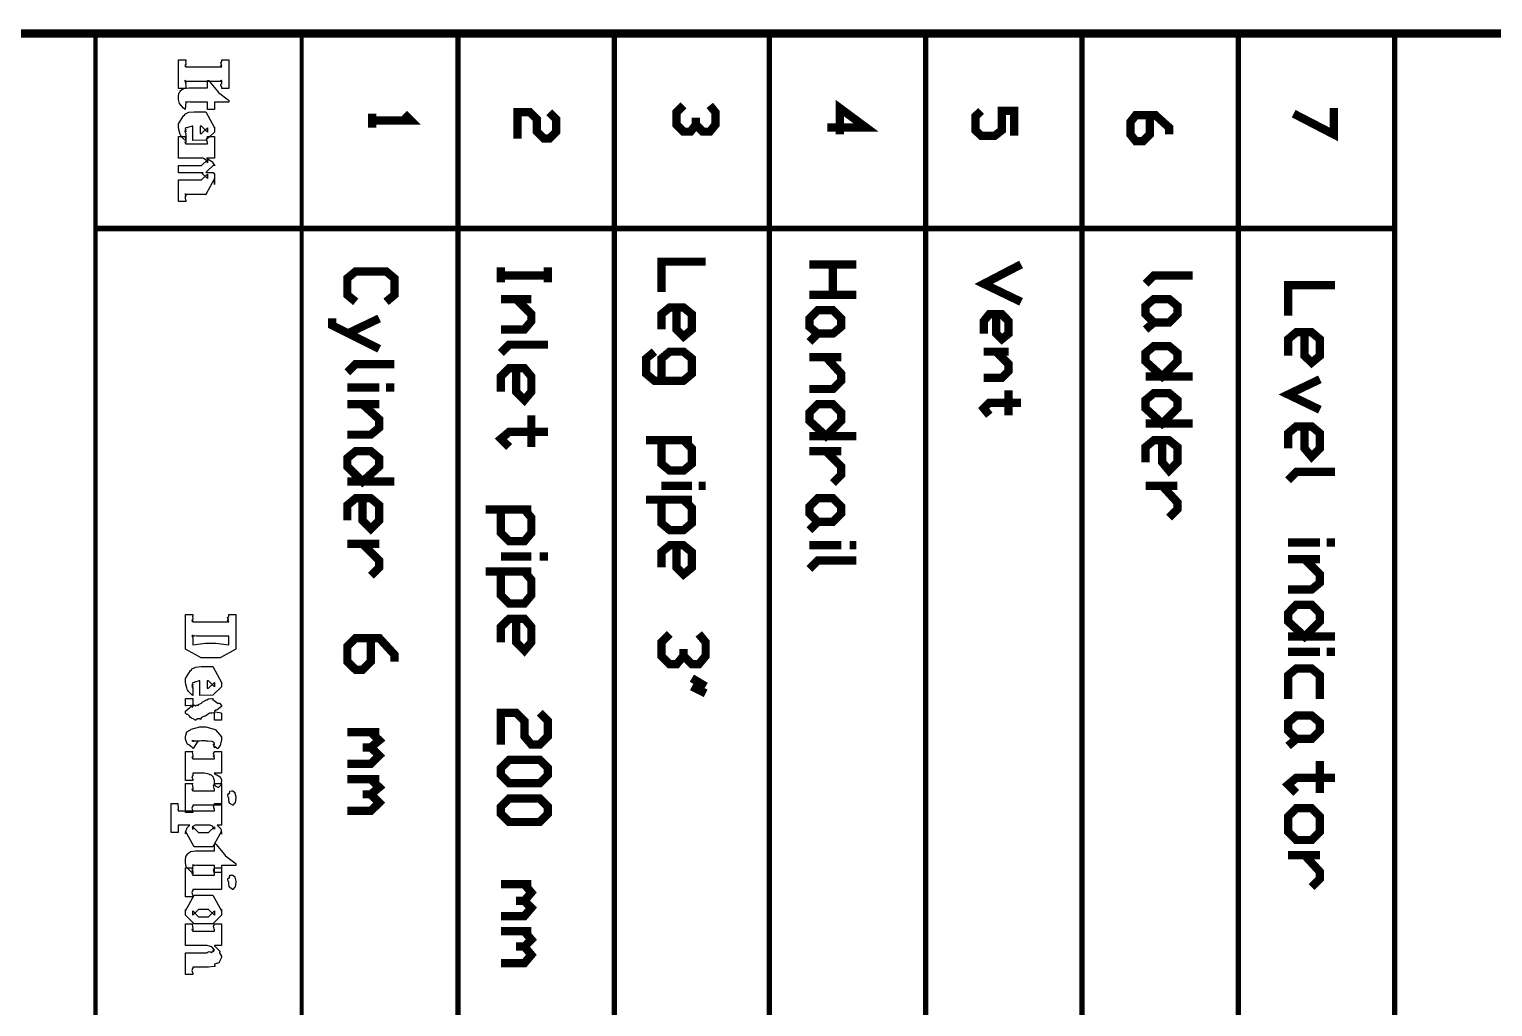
# Model space of a CAD drawing. Extents: x 0 to 11.7, y 0 to 16.5.
# Drawn here: x 4.27 to 6.033, y 1.399 to 2.577 of the extents above; entities that cross this region are included whole.
import ezdxf

# ---------------------------------------------------------------- set-up
doc = ezdxf.new("R2010")
doc.units = 0
doc.layers.get('0').update_dxf_attribs({"linetype": 'CONTINUOUS'})

msp = doc.modelspace()

# ---------------------------------------------------------------- linework, layer by layer
at = {"color": 0}
for points, const_width in [([(0.3917, 2.5717), (11.4117, 2.5717)], 0.01), ([(4.35, 2.5717), (5.915, 2.5717)], 0.00667), ([(4.35, 2.5717), (4.35, 0.2933)], 0.005), ([(4.35, 2.5717), (5.915, 2.5717)], 0.005), ([(4.5983, 2.5717), (4.5983, 0.2917)], 0.005), ([(4.7867, 2.5717), (4.7867, 0.2933)], 0.00667), ([(4.975, 2.5717), (4.975, 0.2917)], 0.00667), ([(5.1617, 2.5717), (5.1617, 0.2933)], 0.00667), ([(5.35, 2.5717), (5.35, 0.2933)], 0.00667), ([(5.5384, 2.5717), (5.5384, 0.2933)], 0.00667), ([(5.7267, 2.5717), (5.7267, 0.2933)], 0.00667), ([(5.915, 2.5717), (5.915, 0.2933)], 0.00667), ([(4.35, 2.3366), (5.915, 2.3366)], 0.00667)]:
    msp.add_lwpolyline(points, dxfattribs=dict(at, const_width=const_width))
at = {"color": 6}
for points in [[(4.4586, 2.5053), (4.45, 2.5053), (4.45, 2.54), (4.4586, 2.54), (4.4586, 2.538), (4.4583, 2.5379), (4.4586, 2.5348), (4.4586, 2.5337), (4.4585, 2.5338), (4.4576, 2.5334), (4.4586, 2.5317), (4.4586, 2.5317), (4.4584, 2.532), (4.4576, 2.5325), (4.4586, 2.5313), (4.4586, 2.5313), (4.5021, 2.5313), (4.5017, 2.5316), (4.5008, 2.5326), (4.5021, 2.5317), (4.5021, 2.5317), (4.5017, 2.5321), (4.5008, 2.5336), (4.5021, 2.5339), (4.5021, 2.5339), (4.5016, 2.5343), (4.5008, 2.5365), (4.5021, 2.5377), (4.5021, 2.538), (4.5021, 2.54), (4.5107, 2.54), (4.5107, 2.5053), (4.5021, 2.5053), (4.5021, 2.5072), (4.5015, 2.5078), (4.5008, 2.5104), (4.5021, 2.5113), (4.5021, 2.5116), (4.502, 2.5116), (4.5021, 2.5129), (4.5021, 2.5133), (4.5017, 2.5138), (4.5008, 2.5154), (4.5021, 2.5139), (4.5021, 2.5139), (4.4586, 2.5139), (4.4584, 2.5143), (4.4576, 2.5154), (4.4586, 2.514), (4.4586, 2.5135), (4.4585, 2.5138), (4.4576, 2.5143), (4.4586, 2.5121), (4.4586, 2.5113), (4.4584, 2.5113), (4.4586, 2.5082), (4.4586, 2.5072), (4.4586, 2.5053)], [(4.5107, 2.4888), (4.4934, 2.4888), (4.4934, 2.4801), (4.4847, 2.4801), (4.4847, 2.4888), (4.4643, 2.4888), (4.4638, 2.4891), (4.4614, 2.4888), (4.4606, 2.4888), (4.4601, 2.489), (4.4585, 2.4893), (4.4591, 2.4888), (4.4591, 2.4888), (4.459, 2.4889), (4.4586, 2.4888), (4.4586, 2.4888), (4.4578, 2.4801), (4.456, 2.4818), (4.451, 2.4872), (4.45, 2.4922), (4.45, 2.4938), (4.45, 2.4953), (4.4505, 2.4996), (4.4517, 2.5011), (4.4519, 2.5016), (4.4521, 2.5026), (4.4561, 2.5054), (4.4565, 2.5055), (4.4565, 2.5055), (4.4622, 2.5062), (4.4641, 2.5062), (4.4847, 2.5062), (4.4847, 2.5149), (4.4867, 2.5149), (4.4868, 2.514), (4.4968, 2.502), (4.4977, 2.501), (4.4982, 2.5004), (4.5096, 2.4917), (4.5107, 2.491), (4.5107, 2.4888)], [(4.4673, 2.4425), (4.4673, 2.4598), (4.4664, 2.4601), (4.461, 2.4584), (4.4606, 2.4581), (4.46, 2.4582), (4.4578, 2.4574), (4.4586, 2.4557), (4.4586, 2.4551), (4.4585, 2.4552), (4.4576, 2.4551), (4.4586, 2.4537), (4.4586, 2.4531), (4.4585, 2.4533), (4.4576, 2.4534), (4.4586, 2.4512), (4.4586, 2.4512), (4.4586, 2.4425), (4.4573, 2.4436), (4.4535, 2.4471), (4.4523, 2.4494), (4.4519, 2.4501), (4.4516, 2.4516), (4.4502, 2.4561), (4.45, 2.4586), (4.45, 2.4594), (4.45, 2.4629), (4.4559, 2.4725), (4.4571, 2.4733), (4.4575, 2.4743), (4.4625, 2.4767), (4.4689, 2.4772), (4.471, 2.4772), (4.483, 2.4772), (4.4934, 2.4581), (4.4934, 2.4586), (4.4934, 2.4529), (4.483, 2.4429), (4.4673, 2.4425)], [(4.476, 2.4512), (4.4778, 2.4512), (4.4847, 2.4581), (4.4847, 2.4553), (4.4847, 2.4529), (4.4778, 2.4598), (4.4769, 2.4598), (4.476, 2.4598), (4.476, 2.4512)], [(4.4934, 2.4212), (4.4838, 2.4212), (4.4843, 2.4211), (4.4909, 2.417), (4.4912, 2.4167), (4.4912, 2.4167), (4.4912, 2.4155), (4.4934, 2.413), (4.4934, 2.4121), (4.4934, 2.4143), (4.483, 2.4043), (4.4832, 2.4043), (4.4916, 2.4043), (4.4934, 2.4021), (4.4934, 2.3898), (4.4934, 2.3969), (4.483, 2.3778), (4.4832, 2.3778), (4.4762, 2.3778), (4.4586, 2.3778), (4.4584, 2.378), (4.4576, 2.3781), (4.4586, 2.3766), (4.4586, 2.3761), (4.4586, 2.3761), (4.4576, 2.3744), (4.4586, 2.3705), (4.4586, 2.3691), (4.45, 2.3691), (4.45, 2.3952), (4.4586, 2.3952), (4.4754, 2.3952), (4.4778, 2.3952), (4.4847, 2.4021), (4.4847, 2.3982), (4.4847, 2.3969), (4.4778, 2.4039), (4.4795, 2.4039), (4.4586, 2.4039), (4.45, 2.4039), (4.45, 2.4125), (4.4586, 2.4125), (4.4754, 2.4125), (4.4778, 2.4125), (4.4847, 2.4195), (4.4847, 2.4156), (4.4844, 2.4162), (4.4836, 2.418), (4.4838, 2.418), (4.4838, 2.418), (4.4831, 2.4188), (4.48, 2.421), (4.4795, 2.4212), (4.4586, 2.4212), (4.45, 2.4212), (4.45, 2.4473), (4.4586, 2.4473), (4.458, 2.4469), (4.4586, 2.4419), (4.4586, 2.4401), (4.4585, 2.4403), (4.4576, 2.4405), (4.4586, 2.4386), (4.4586, 2.4386), (4.4847, 2.4386), (4.4847, 2.4386), (4.4847, 2.4399), (4.4847, 2.4403), (4.4843, 2.4413), (4.4838, 2.4444), (4.4847, 2.4466), (4.4847, 2.4473), (4.4934, 2.4473), (4.4934, 2.4212)], [(4.4583, 1.8717), (4.467, 1.8717), (4.467, 1.8697), (4.4667, 1.8696), (4.467, 1.8666), (4.467, 1.8656), (4.4668, 1.8657), (4.4659, 1.8651), (4.467, 1.8634), (4.467, 1.8634), (4.4668, 1.8637), (4.4659, 1.8642), (4.467, 1.863), (4.467, 1.863), (4.5104, 1.863), (4.5101, 1.8633), (4.5091, 1.8643), (4.5104, 1.8634), (4.5104, 1.8634), (4.51, 1.8638), (4.5091, 1.8653), (4.5104, 1.8656), (4.5104, 1.8656), (4.5099, 1.866), (4.5091, 1.8682), (4.5104, 1.8694), (4.5104, 1.8697), (4.5104, 1.8717), (4.5191, 1.8717), (4.5191, 1.8485), (4.5191, 1.83), (4.5, 1.8196), (4.4885, 1.8196), (4.4774, 1.8196), (4.4583, 1.83), (4.4583, 1.8485), (4.4583, 1.8717)], [(4.5104, 1.8457), (4.4722, 1.8457), (4.4721, 1.846), (4.4695, 1.8457), (4.4685, 1.8457), (4.4681, 1.846), (4.4667, 1.8469), (4.4677, 1.8451), (4.4677, 1.845), (4.4674, 1.8454), (4.466, 1.8461), (4.467, 1.8437), (4.467, 1.8437), (4.467, 1.8352), (4.4826, 1.837), (4.4883, 1.837), (4.4948, 1.837), (4.5104, 1.8352), (4.5104, 1.8457)], [(4.4757, 1.7742), (4.4757, 1.7916), (4.4747, 1.7918), (4.4694, 1.7901), (4.469, 1.7898), (4.4684, 1.7899), (4.4662, 1.7891), (4.467, 1.7874), (4.467, 1.7868), (4.4668, 1.7869), (4.4659, 1.7868), (4.467, 1.7854), (4.467, 1.7848), (4.4668, 1.785), (4.4659, 1.7851), (4.467, 1.7829), (4.467, 1.7829), (4.467, 1.7742), (4.4657, 1.7753), (4.4619, 1.7788), (4.4606, 1.7811), (4.4603, 1.7818), (4.4599, 1.7833), (4.4586, 1.7878), (4.4583, 1.7903), (4.4583, 1.7911), (4.4583, 1.7946), (4.4643, 1.8042), (4.4655, 1.805), (4.4658, 1.806), (4.4708, 1.8084), (4.4773, 1.8089), (4.4794, 1.8089), (4.4913, 1.8089), (4.5017, 1.7898), (4.5017, 1.7902), (4.5017, 1.7846), (4.4913, 1.7746), (4.4757, 1.7742)], [(4.4844, 1.7829), (4.4861, 1.7829), (4.4931, 1.7898), (4.4931, 1.787), (4.4931, 1.7846), (4.4861, 1.7916), (4.4852, 1.7916), (4.4844, 1.7916), (4.4844, 1.7829)], [(4.5017, 1.7443), (4.4931, 1.7443), (4.4931, 1.7529), (4.4929, 1.753), (4.4922, 1.7529), (4.492, 1.7529), (4.4915, 1.7531), (4.4901, 1.7529), (4.4896, 1.7529), (4.4893, 1.7531), (4.4878, 1.7526), (4.4876, 1.7525), (4.4873, 1.7527), (4.4829, 1.7495), (4.4822, 1.749), (4.4811, 1.7491), (4.4775, 1.7477), (4.4764, 1.7455), (4.4759, 1.7453), (4.4755, 1.7458), (4.4727, 1.7459), (4.4708, 1.7443), (4.4701, 1.7443), (4.469, 1.745), (4.4656, 1.7467), (4.4645, 1.7474), (4.4642, 1.7477), (4.4635, 1.7487), (4.461, 1.7513), (4.4602, 1.751), (4.4599, 1.751), (4.4595, 1.7514), (4.4583, 1.7529), (4.4583, 1.7534), (4.4583, 1.7553), (4.4641, 1.76), (4.4653, 1.761), (4.4653, 1.761), (4.4657, 1.7612), (4.467, 1.7599), (4.467, 1.7599), (4.4665, 1.7607), (4.4638, 1.7622), (4.4597, 1.7616), (4.4583, 1.7616), (4.4583, 1.7703), (4.467, 1.7703), (4.467, 1.7616), (4.4668, 1.7619), (4.4662, 1.7628), (4.4677, 1.7616), (4.4681, 1.7616), (4.468, 1.7618), (4.4681, 1.7628), (4.4703, 1.7616), (4.4709, 1.7616), (4.4708, 1.7618), (4.471, 1.7629), (4.4737, 1.7622), (4.474, 1.7623), (4.4741, 1.7631), (4.4776, 1.7648), (4.4781, 1.7651), (4.4783, 1.766), (4.4838, 1.7688), (4.4841, 1.769), (4.4841, 1.769), (4.4859, 1.7701), (4.4899, 1.7703), (4.4911, 1.7703), (4.4914, 1.7692), (4.4977, 1.7645), (4.4983, 1.7647), (4.4983, 1.7647), (4.4993, 1.7649), (4.5017, 1.762), (4.5017, 1.761), (4.5017, 1.761), (4.4965, 1.7568), (4.4954, 1.7564), (4.4948, 1.7564), (4.4931, 1.7553), (4.4931, 1.7549), (4.4931, 1.7549), (4.4941, 1.7543), (4.4944, 1.7542), (4.4944, 1.7542), (4.5008, 1.7531), (4.5017, 1.7529), (4.5017, 1.7443)], [(4.4731, 1.7191), (4.4674, 1.7104), (4.4662, 1.7115), (4.4623, 1.7145), (4.4608, 1.7154), (4.4605, 1.7159), (4.46, 1.717), (4.4583, 1.7214), (4.4583, 1.7228), (4.4583, 1.7247), (4.4599, 1.7302), (4.4634, 1.7322), (4.4644, 1.7328), (4.465, 1.7337), (4.4758, 1.7365), (4.4794, 1.7365), (4.483, 1.7365), (4.4929, 1.7336), (4.4939, 1.733), (4.4946, 1.7326), (4.5017, 1.7241), (4.5017, 1.7213), (4.5016, 1.7206), (4.5003, 1.714), (4.5, 1.7135), (4.4998, 1.7136), (4.4971, 1.7104), (4.4961, 1.7104), (4.4956, 1.711), (4.4936, 1.7122), (4.4939, 1.7111), (4.4939, 1.7111), (4.4935, 1.7116), (4.4923, 1.7133), (4.4931, 1.7126), (4.4931, 1.7126), (4.4928, 1.7132), (4.4922, 1.7149), (4.4931, 1.7144), (4.4931, 1.7144), (4.4928, 1.7147), (4.4922, 1.716), (4.4931, 1.7152), (4.4931, 1.7152), (4.4928, 1.7155), (4.4922, 1.7163), (4.4931, 1.7156), (4.4931, 1.7156), (4.4929, 1.7158), (4.4931, 1.7165), (4.4931, 1.7167), (4.4927, 1.7172), (4.4916, 1.7182), (4.4913, 1.7183), (4.4905, 1.7188), (4.4851, 1.7191), (4.4833, 1.7191), (4.4819, 1.7194), (4.4775, 1.7196), (4.4754, 1.7191), (4.4746, 1.7191), (4.4737, 1.7195), (4.4685, 1.7191), (4.4685, 1.7191), (4.468, 1.7193), (4.4661, 1.7196), (4.467, 1.7191), (4.467, 1.7191), (4.467, 1.7191), (4.468, 1.7191), (4.4683, 1.7191), (4.4683, 1.7191), (4.4689, 1.7196), (4.4721, 1.7191), (4.4731, 1.7191)], [(4.5017, 1.6805), (4.4928, 1.6805), (4.4933, 1.6803), (4.5, 1.6761), (4.5002, 1.6757), (4.5002, 1.6757), (4.5017, 1.6728), (4.5017, 1.6718), (4.5017, 1.6718), (4.5009, 1.666), (4.5007, 1.6655), (4.5004, 1.6655), (4.4983, 1.6631), (4.4976, 1.6631), (4.4968, 1.6635), (4.4943, 1.6647), (4.4943, 1.6655), (4.4941, 1.6658), (4.4933, 1.6665), (4.4931, 1.6705), (4.4931, 1.6718), (4.4927, 1.6726), (4.492, 1.675), (4.4922, 1.6751), (4.4922, 1.6751), (4.4916, 1.6759), (4.4896, 1.6783), (4.4883, 1.6784), (4.4878, 1.6785), (4.487, 1.6794), (4.4809, 1.6805), (4.4787, 1.6805), (4.4694, 1.6805), (4.467, 1.6805), (4.467, 1.6805), (4.467, 1.68), (4.467, 1.6799), (4.467, 1.6799), (4.467, 1.6781), (4.467, 1.6775), (4.4669, 1.6775), (4.4659, 1.6761), (4.467, 1.6729), (4.467, 1.6718), (4.4583, 1.6718), (4.4583, 1.7065), (4.467, 1.7065), (4.4663, 1.7061), (4.467, 1.7012), (4.467, 1.6996), (4.4668, 1.6998), (4.4659, 1.6998), (4.467, 1.6979), (4.467, 1.6979), (4.4931, 1.6979), (4.4931, 1.6979), (4.4931, 1.6984), (4.4931, 1.6985), (4.4928, 1.6992), (4.4922, 1.7012), (4.4931, 1.7009), (4.4931, 1.7009), (4.4927, 1.7017), (4.4922, 1.7044), (4.4931, 1.7061), (4.4931, 1.7065), (4.5017, 1.7065), (4.5017, 1.6805)], [(4.5017, 1.6419), (4.467, 1.6419), (4.467, 1.6419), (4.467, 1.6406), (4.467, 1.6401), (4.4668, 1.6402), (4.4659, 1.6382), (4.467, 1.6345), (4.467, 1.6332), (4.4583, 1.6332), (4.4583, 1.6679), (4.467, 1.6679), (4.4663, 1.6676), (4.467, 1.6625), (4.467, 1.6607), (4.4668, 1.661), (4.4659, 1.6612), (4.467, 1.6592), (4.467, 1.6592), (4.4931, 1.6592), (4.4931, 1.6592), (4.4931, 1.6605), (4.4931, 1.661), (4.4927, 1.6619), (4.4922, 1.6651), (4.4931, 1.6672), (4.4931, 1.6679), (4.5017, 1.6679), (4.5017, 1.6419)], [(4.5191, 1.6506), (4.5191, 1.6506), (4.518, 1.6449), (4.5178, 1.6445), (4.5172, 1.6442), (4.5154, 1.6419), (4.5148, 1.6419), (4.5144, 1.6422), (4.5119, 1.644), (4.5117, 1.6445), (4.5109, 1.6449), (4.5104, 1.6491), (4.5104, 1.6506), (4.5099, 1.6515), (4.5094, 1.6551), (4.5115, 1.6564), (4.5117, 1.6568), (4.5115, 1.6571), (4.5117, 1.659), (4.514, 1.6592), (4.5148, 1.6592), (4.5155, 1.6592), (4.5176, 1.6573), (4.5178, 1.6568), (4.5177, 1.6566), (4.5191, 1.6521), (4.5191, 1.6506)], [(4.4635, 1.6177), (4.4497, 1.6177), (4.4497, 1.6177), (4.4497, 1.6172), (4.4497, 1.6171), (4.4497, 1.6171), (4.4497, 1.6155), (4.4497, 1.6149), (4.4497, 1.6149), (4.4497, 1.6105), (4.4497, 1.6091), (4.441, 1.6091), (4.441, 1.6438), (4.4497, 1.6438), (4.4492, 1.6434), (4.4497, 1.6383), (4.4497, 1.6366), (4.4496, 1.6368), (4.449, 1.637), (4.4497, 1.6351), (4.4497, 1.6351), (4.4931, 1.6351), (4.4931, 1.6351), (4.4931, 1.6364), (4.4931, 1.6368), (4.4927, 1.6378), (4.4922, 1.6409), (4.4931, 1.6431), (4.4931, 1.6438), (4.5017, 1.6438), (4.5017, 1.6177), (4.4965, 1.6177), (4.4965, 1.6177), (4.5007, 1.614), (4.5009, 1.6136), (4.5009, 1.6136), (4.5017, 1.6086), (4.5017, 1.6069), (4.5017, 1.6108), (4.4913, 1.5917), (4.4802, 1.5917), (4.4688, 1.5917), (4.4583, 1.6108), (4.4583, 1.6073), (4.4583, 1.6088), (4.4596, 1.6127), (4.4599, 1.6132), (4.4599, 1.6142), (4.4631, 1.6174), (4.4635, 1.6177)], [(4.4711, 1.6177), (4.47, 1.6177), (4.4665, 1.6157), (4.467, 1.6135), (4.467, 1.6127), (4.467, 1.616), (4.474, 1.6091), (4.4798, 1.6091), (4.4861, 1.6091), (4.4931, 1.616), (4.4931, 1.6132), (4.4926, 1.6141), (4.4909, 1.6167), (4.4888, 1.6175), (4.4881, 1.6177), (4.4711, 1.6177)], [(4.5191, 1.5694), (4.5017, 1.5694), (4.5017, 1.5607), (4.4931, 1.5607), (4.4931, 1.5694), (4.4726, 1.5694), (4.4722, 1.5697), (4.4698, 1.5694), (4.469, 1.5694), (4.4685, 1.5696), (4.4668, 1.5699), (4.4674, 1.5694), (4.4674, 1.5694), (4.4674, 1.5694), (4.467, 1.5694), (4.467, 1.5694), (4.4661, 1.5607), (4.4644, 1.5623), (4.4593, 1.5678), (4.4583, 1.5728), (4.4583, 1.5744), (4.4583, 1.5758), (4.4588, 1.5802), (4.46, 1.5817), (4.4603, 1.5822), (4.4605, 1.5831), (4.4645, 1.586), (4.4649, 1.5861), (4.4649, 1.5861), (4.4705, 1.5868), (4.4724, 1.5868), (4.4931, 1.5868), (4.4931, 1.5954), (4.495, 1.5954), (4.4952, 1.5946), (4.5052, 1.5825), (4.5061, 1.5815), (4.5066, 1.581), (4.5179, 1.5723), (4.5191, 1.5716), (4.5191, 1.5694)], [(4.5017, 1.5404), (4.467, 1.5404), (4.467, 1.5404), (4.467, 1.5391), (4.467, 1.5387), (4.4668, 1.5387), (4.4659, 1.5368), (4.467, 1.533), (4.467, 1.5317), (4.4583, 1.5317), (4.4583, 1.5665), (4.467, 1.5665), (4.4663, 1.5661), (4.467, 1.561), (4.467, 1.5593), (4.4668, 1.5595), (4.4659, 1.5597), (4.467, 1.5578), (4.467, 1.5578), (4.4931, 1.5578), (4.4931, 1.5578), (4.4931, 1.5591), (4.4931, 1.5595), (4.4927, 1.5605), (4.4922, 1.5636), (4.4931, 1.5657), (4.4931, 1.5665), (4.5017, 1.5665), (4.5017, 1.5404)], [(4.5191, 1.5491), (4.5191, 1.5491), (4.518, 1.5435), (4.5178, 1.543), (4.5172, 1.5427), (4.5154, 1.5404), (4.5148, 1.5404), (4.5144, 1.5408), (4.5119, 1.5426), (4.5117, 1.543), (4.5109, 1.5434), (4.5104, 1.5477), (4.5104, 1.5491), (4.5099, 1.55), (4.5094, 1.5536), (4.5115, 1.555), (4.5117, 1.5554), (4.5115, 1.5556), (4.5117, 1.5575), (4.514, 1.5578), (4.5148, 1.5578), (4.5155, 1.5578), (4.5176, 1.5558), (4.5178, 1.5554), (4.5177, 1.5552), (4.5191, 1.5506), (4.5191, 1.5491)], [(4.5017, 1.5165), (4.5017, 1.5093), (4.4913, 1.4989), (4.48, 1.4989), (4.4688, 1.4989), (4.4583, 1.5093), (4.4583, 1.5163), (4.4583, 1.5145), (4.4688, 1.5336), (4.4798, 1.5336), (4.4913, 1.5336), (4.5017, 1.5145), (4.5017, 1.5165)], [(4.4931, 1.5119), (4.4931, 1.5093), (4.4861, 1.5163), (4.4776, 1.5163), (4.474, 1.5163), (4.467, 1.5093), (4.467, 1.5119), (4.467, 1.5145), (4.474, 1.5076), (4.4824, 1.5076), (4.4861, 1.5076), (4.4931, 1.5145), (4.4931, 1.5119)], [(4.5017, 1.4728), (4.4931, 1.4728), (4.4933, 1.4725), (4.4992, 1.4666), (4.4996, 1.4661), (4.4996, 1.4661), (4.4995, 1.464), (4.5017, 1.4602), (4.5017, 1.4589), (4.5016, 1.4585), (4.4985, 1.4521), (4.4978, 1.4516), (4.4969, 1.4518), (4.4934, 1.4505), (4.4938, 1.4478), (4.4937, 1.4476), (4.4927, 1.4476), (4.486, 1.4468), (4.4837, 1.4468), (4.467, 1.4468), (4.467, 1.4468), (4.467, 1.4455), (4.467, 1.445), (4.4667, 1.445), (4.4659, 1.4429), (4.467, 1.4393), (4.467, 1.4381), (4.4583, 1.4381), (4.4583, 1.4641), (4.467, 1.4641), (4.4844, 1.4641), (4.4843, 1.4644), (4.4868, 1.4658), (4.4902, 1.4645), (4.4905, 1.4646), (4.4904, 1.465), (4.491, 1.4665), (4.4924, 1.4656), (4.4924, 1.4656), (4.4922, 1.4662), (4.4921, 1.4677), (4.4931, 1.4672), (4.4931, 1.4672), (4.4926, 1.4683), (4.49, 1.4713), (4.4858, 1.4724), (4.4844, 1.4728), (4.467, 1.4728), (4.4583, 1.4728), (4.4583, 1.4989), (4.467, 1.4989), (4.4663, 1.4985), (4.467, 1.4934), (4.467, 1.4917), (4.4668, 1.4919), (4.4659, 1.4921), (4.467, 1.4902), (4.467, 1.4902), (4.4931, 1.4902), (4.4931, 1.4902), (4.4931, 1.4915), (4.4931, 1.4919), (4.4927, 1.4929), (4.4922, 1.496), (4.4931, 1.4982), (4.4931, 1.4989), (4.5017, 1.4989), (4.5017, 1.4728)]]:
    msp.add_lwpolyline(points, close=True, dxfattribs=at)
at = {"color": 6, "const_width": 0.01}
for points in [[(5.0733, 2.4616), (5.0667, 2.4533), (5.0583, 2.4533), (5.05, 2.4616), (5.05, 2.4767), (5.0583, 2.485)], [(5.09, 2.485), (5.0967, 2.4767), (5.0967, 2.4616), (5.09, 2.4533), (5.0816, 2.4533), (5.0733, 2.4616), (5.0733, 2.47)], [(5.2467, 2.45), (5.2467, 2.4817), (5.2783, 2.4583), (5.2317, 2.4583)], [(5.8417, 2.4817), (5.8417, 2.45), (5.7934, 2.475)], [(4.7217, 2.475), (4.73, 2.4667), (4.6833, 2.4667)], [(4.6833, 2.475), (4.6833, 2.4583)], [(4.8967, 2.4767), (4.905, 2.4683), (4.905, 2.4533), (4.8967, 2.445), (4.89, 2.445), (4.8817, 2.4533), (4.8817, 2.4683), (4.8733, 2.4767), (4.8583, 2.4767), (4.8583, 2.445)], [(5.4167, 2.4783), (5.41, 2.4717), (5.41, 2.455), (5.4167, 2.4484), (5.4333, 2.4484), (5.4417, 2.455), (5.4417, 2.4783), (5.4566, 2.4783), (5.4566, 2.4484)], [(5.62, 2.4733), (5.62, 2.45), (5.6117, 2.4417), (5.6033, 2.4417), (5.5967, 2.45), (5.5967, 2.465), (5.6033, 2.4733), (5.6267, 2.4733), (5.6433, 2.4583), (5.6433, 2.45)], [(4.8383, 2.29), (4.8383, 2.2717)], [(4.895, 2.29), (4.895, 2.2717)], [(5.085, 2.2967), (5.0317, 2.2967), (5.0317, 2.26)], [(5.21, 2.2934), (5.2667, 2.2934)], [(5.2383, 2.2934), (5.2383, 2.2567)], [(5.465, 2.2934), (5.42, 2.27), (5.465, 2.2483)], [(4.6634, 2.2483), (4.6533, 2.2567), (4.6533, 2.2767), (4.6634, 2.285), (4.7, 2.285), (4.71, 2.2767), (4.71, 2.2567), (4.7, 2.2483)], [(4.895, 2.28), (4.8383, 2.28)], [(5.6716, 2.28), (5.625, 2.28), (5.615, 2.27)], [(5.2667, 2.2567), (5.21, 2.2567)], [(5.8433, 2.2683), (5.7867, 2.2683), (5.7867, 2.2317)], [(4.8383, 2.2517), (4.875, 2.2517)], [(4.8567, 2.2517), (4.875, 2.2334), (4.875, 2.225), (4.8666, 2.215), (4.8383, 2.215)], [(5.05, 2.2416), (5.05, 2.215), (5.0583, 2.2066), (5.0684, 2.215), (5.0684, 2.2334), (5.0583, 2.2416), (5.0417, 2.2416), (5.0317, 2.2334), (5.0317, 2.215)], [(4.6917, 2.1917), (4.635, 2.22), (4.635, 2.2283)], [(4.6917, 2.2283), (4.6533, 2.21)], [(5.435, 2.2334), (5.435, 2.21), (5.4417, 2.2033), (5.45, 2.21), (5.45, 2.225), (5.4417, 2.2334), (5.4267, 2.2334), (5.42, 2.225), (5.42, 2.21)], [(5.625, 2.2233), (5.615, 2.215)], [(5.22, 2.21), (5.21, 2.2)], [(5.8066, 2.2116), (5.8066, 2.1833), (5.815, 2.175), (5.825, 2.1833), (5.825, 2.2033), (5.815, 2.2116), (5.7966, 2.2116), (5.7867, 2.2033), (5.7867, 2.1833)], [(4.895, 2.1967), (4.8483, 2.1967), (4.8383, 2.1867)], [(5.0233, 2.1883), (5.0133, 2.18), (5.0133, 2.1617), (5.0233, 2.1533), (5.0583, 2.1533), (5.0684, 2.1617), (5.0684, 2.18), (5.0583, 2.1883), (5.0417, 2.1883), (5.0317, 2.18), (5.0317, 2.1533)], [(5.21, 2.1816), (5.2483, 2.1816)], [(5.23, 2.1816), (5.2483, 2.1617), (5.2483, 2.1533), (5.2383, 2.1433), (5.21, 2.1433)], [(5.42, 2.1883), (5.45, 2.1883)], [(5.435, 2.1883), (5.45, 2.1733), (5.45, 2.165), (5.4417, 2.1567), (5.42, 2.1567)], [(4.71, 2.1733), (4.6634, 2.1733), (4.6533, 2.1634)], [(4.8567, 2.1684), (4.8567, 2.14), (4.8666, 2.13), (4.875, 2.14), (4.875, 2.1583), (4.8666, 2.1684), (4.8483, 2.1684), (4.8383, 2.1583), (4.8383, 2.14)], [(5.6716, 2.1583), (5.615, 2.1583)], [(5.825, 2.155), (5.7867, 2.1367), (5.825, 2.1183)], [(4.6533, 2.145), (4.6917, 2.145)], [(4.7, 2.145), (4.71, 2.145)], [(5.45, 2.1416), (5.45, 2.1117)], [(4.6533, 2.125), (4.6917, 2.125)], [(4.6716, 2.125), (4.6917, 2.1067), (4.6917, 2.0967), (4.6816, 2.0883), (4.6533, 2.0883)], [(4.875, 2.1117), (4.875, 2.0734)], [(5.465, 2.1267), (5.4267, 2.1267), (5.42, 2.12), (5.4267, 2.1117)], [(5.6716, 2.1017), (5.615, 2.1017)], [(5.8066, 2.0983), (5.8066, 2.0717), (5.815, 2.0617), (5.825, 2.0717), (5.825, 2.09), (5.815, 2.0983), (5.7966, 2.0983), (5.7867, 2.09), (5.7867, 2.0717)], [(4.895, 2.0917), (4.8483, 2.0917), (4.8383, 2.0833), (4.8483, 2.0734)], [(5.0133, 2.0816), (5.0684, 2.0816)], [(5.0583, 2.0816), (5.0684, 2.0717), (5.0684, 2.0533), (5.0583, 2.045), (5.0417, 2.045), (5.0317, 2.0533), (5.0317, 2.0816)], [(5.2667, 2.0866), (5.21, 2.0866)], [(5.635, 2.0816), (5.635, 2.055), (5.6433, 2.045), (5.6533, 2.055), (5.6533, 2.0734), (5.6433, 2.0816), (5.625, 2.0816), (5.615, 2.0734), (5.615, 2.055)], [(5.21, 2.0684), (5.2483, 2.0684)], [(5.23, 2.0684), (5.2483, 2.05), (5.2483, 2.04), (5.2383, 2.03)], [(5.8433, 2.0434), (5.7966, 2.0434), (5.7867, 2.0333)], [(4.71, 2.0317), (4.6533, 2.0317)], [(5.0317, 2.0267), (5.0684, 2.0267)], [(5.0767, 2.0267), (5.085, 2.0267)], [(5.615, 2.0267), (5.6533, 2.0267)], [(5.635, 2.0267), (5.6533, 2.0067), (5.6533, 1.9983), (5.6433, 1.9883)], [(4.6716, 2.0117), (4.6716, 1.985), (4.6816, 1.975), (4.6917, 1.985), (4.6917, 2.0033), (4.6816, 2.0117), (4.6634, 2.0117), (4.6533, 2.0033), (4.6533, 1.985)], [(5.0133, 2.01), (5.0684, 2.01)], [(5.0583, 2.01), (5.0684, 2), (5.0684, 1.9817), (5.0583, 1.9733), (5.0417, 1.9733), (5.0317, 1.9817), (5.0317, 2.01)], [(4.82, 1.9983), (4.875, 1.9983)], [(4.8666, 1.9983), (4.875, 1.9883), (4.875, 1.97), (4.8666, 1.96), (4.8483, 1.96), (4.8383, 1.97), (4.8383, 1.9983)], [(5.22, 1.9833), (5.21, 1.9733)], [(4.6533, 1.9567), (4.6917, 1.9567)], [(4.6716, 1.9567), (4.6917, 1.9367), (4.6917, 1.9283), (4.6816, 1.9183)], [(5.05, 1.955), (5.05, 1.9283), (5.0583, 1.92), (5.0684, 1.9283), (5.0684, 1.9467), (5.0583, 1.955), (5.0417, 1.955), (5.0317, 1.9467), (5.0317, 1.9283)], [(5.21, 1.955), (5.2483, 1.955)], [(5.2584, 1.955), (5.2667, 1.955)], [(5.7867, 1.9583), (5.825, 1.9583)], [(5.8333, 1.9583), (5.8433, 1.9583)], [(4.8383, 1.9417), (4.875, 1.9417)], [(4.885, 1.9417), (4.895, 1.9417)], [(5.2667, 1.9367), (5.22, 1.9367), (5.21, 1.9266)], [(5.7867, 1.9383), (5.825, 1.9383)], [(5.8066, 1.9383), (5.825, 1.92), (5.825, 1.91), (5.815, 1.9017), (5.7867, 1.9017)], [(4.82, 1.9233), (4.875, 1.9233)], [(4.8666, 1.9233), (4.875, 1.9134), (4.875, 1.895), (4.8666, 1.885), (4.8483, 1.885), (4.8383, 1.895), (4.8383, 1.9233)], [(4.8567, 1.8666), (4.8567, 1.8383), (4.8666, 1.8283), (4.875, 1.8383), (4.875, 1.8567), (4.8666, 1.8666), (4.8483, 1.8666), (4.8383, 1.8567), (4.8383, 1.8383)], [(5.0583, 1.8217), (5.05, 1.8117), (5.0417, 1.8117), (5.0317, 1.8217), (5.0317, 1.8383), (5.0417, 1.8483)], [(5.0767, 1.8483), (5.085, 1.8383), (5.085, 1.8217), (5.0767, 1.8117), (5.0684, 1.8117), (5.0583, 1.8217), (5.0583, 1.83)], [(4.6816, 1.8433), (4.6816, 1.815), (4.6716, 1.805), (4.6634, 1.805), (4.6533, 1.815), (4.6533, 1.8333), (4.6634, 1.8433), (4.6917, 1.8433), (4.71, 1.8234), (4.71, 1.815)], [(5.8433, 1.845), (5.7867, 1.845)], [(5.7867, 1.8267), (5.825, 1.8267)], [(5.8333, 1.8267), (5.8433, 1.8267)], [(5.0684, 1.795), (5.085, 1.785)], [(5.825, 1.77), (5.825, 1.7983), (5.815, 1.8066), (5.7966, 1.8066), (5.7867, 1.7983), (5.7867, 1.77)], [(5.085, 1.7767), (5.0684, 1.785)], [(4.885, 1.7533), (4.895, 1.7433), (4.895, 1.725), (4.885, 1.715), (4.875, 1.715), (4.8666, 1.725), (4.8666, 1.7433), (4.8567, 1.7533), (4.8383, 1.7533), (4.8383, 1.715)], [(4.6533, 1.73), (4.6917, 1.73)], [(4.6816, 1.73), (4.6917, 1.72), (4.6816, 1.7116), (4.6716, 1.7116)], [(4.6816, 1.7116), (4.6917, 1.7017), (4.6816, 1.6917), (4.6533, 1.6917)], [(5.7966, 1.7217), (5.7867, 1.7133)], [(5.825, 1.695), (5.825, 1.6567)], [(4.6533, 1.6733), (4.6917, 1.6733)], [(4.6816, 1.6733), (4.6917, 1.6634), (4.6816, 1.655), (4.6716, 1.655)], [(5.8433, 1.675), (5.7966, 1.675), (5.7867, 1.6667), (5.7966, 1.6567)], [(4.6816, 1.655), (4.6917, 1.645), (4.6816, 1.635), (4.6533, 1.635)], [(5.7867, 1.5817), (5.825, 1.5817)], [(5.8066, 1.5817), (5.825, 1.5617), (5.825, 1.5533), (5.815, 1.5433)], [(4.8383, 1.5467), (4.875, 1.5467)], [(4.8666, 1.5467), (4.875, 1.5367), (4.8666, 1.5267), (4.8567, 1.5267)], [(4.8666, 1.5267), (4.875, 1.5183), (4.8666, 1.5084), (4.8383, 1.5084)], [(4.8383, 1.49), (4.875, 1.49)], [(4.8666, 1.49), (4.875, 1.48), (4.8666, 1.4717), (4.8567, 1.4717)], [(4.8666, 1.4717), (4.875, 1.4616), (4.8666, 1.4517), (4.8383, 1.4517)]]:
    msp.add_lwpolyline(points, dxfattribs=at)
for points in [[(5.21, 2.2183), (5.21, 2.2283), (5.22, 2.2383), (5.2383, 2.2383), (5.2483, 2.2283), (5.2483, 2.2183), (5.2383, 2.21), (5.22, 2.21), (5.21, 2.2183)], [(5.615, 2.2334), (5.615, 2.2433), (5.625, 2.2517), (5.6433, 2.2517), (5.6533, 2.2433), (5.6533, 2.2334), (5.6433, 2.2233), (5.625, 2.2233), (5.615, 2.2334)], [(5.635, 2.1583), (5.615, 2.1766), (5.615, 2.1867), (5.625, 2.195), (5.6433, 2.195), (5.6533, 2.1867), (5.6533, 2.1766), (5.635, 2.1583)], [(5.635, 2.1017), (5.615, 2.12), (5.615, 2.13), (5.625, 2.1383), (5.6433, 2.1383), (5.6533, 2.13), (5.6533, 2.12), (5.635, 2.1017)], [(5.23, 2.0866), (5.21, 2.105), (5.21, 2.115), (5.22, 2.125), (5.2383, 2.125), (5.2483, 2.115), (5.2483, 2.105), (5.23, 2.0866)], [(4.6716, 2.0317), (4.6533, 2.05), (4.6533, 2.06), (4.6634, 2.0684), (4.6816, 2.0684), (4.6917, 2.06), (4.6917, 2.05), (4.6716, 2.0317)], [(5.21, 1.9933), (5.21, 2.0017), (5.22, 2.0117), (5.2383, 2.0117), (5.2483, 2.0017), (5.2483, 1.9933), (5.2383, 1.9833), (5.22, 1.9833), (5.21, 1.9933)], [(5.8066, 1.845), (5.7867, 1.8633), (5.7867, 1.8733), (5.7966, 1.8834), (5.815, 1.8834), (5.825, 1.8733), (5.825, 1.8633), (5.8066, 1.845)], [(5.7867, 1.7317), (5.7867, 1.7416), (5.7966, 1.75), (5.815, 1.75), (5.825, 1.7416), (5.825, 1.7317), (5.815, 1.7217), (5.7966, 1.7217), (5.7867, 1.7317)], [(4.8383, 1.6867), (4.8483, 1.6967), (4.885, 1.6967), (4.895, 1.6867), (4.895, 1.6783), (4.885, 1.6683), (4.8483, 1.6683), (4.8383, 1.6783), (4.8383, 1.6867)], [(4.8383, 1.64), (4.8483, 1.65), (4.885, 1.65), (4.895, 1.64), (4.895, 1.6317), (4.885, 1.6217), (4.8483, 1.6217), (4.8383, 1.6317), (4.8383, 1.64)], [(5.7867, 1.61), (5.7867, 1.6283), (5.7966, 1.6383), (5.815, 1.6383), (5.825, 1.6283), (5.825, 1.61), (5.815, 1.6), (5.7966, 1.6), (5.7867, 1.61)]]:
    msp.add_lwpolyline(points, close=True, dxfattribs=at)

doc.saveas('drawing.dxf')
